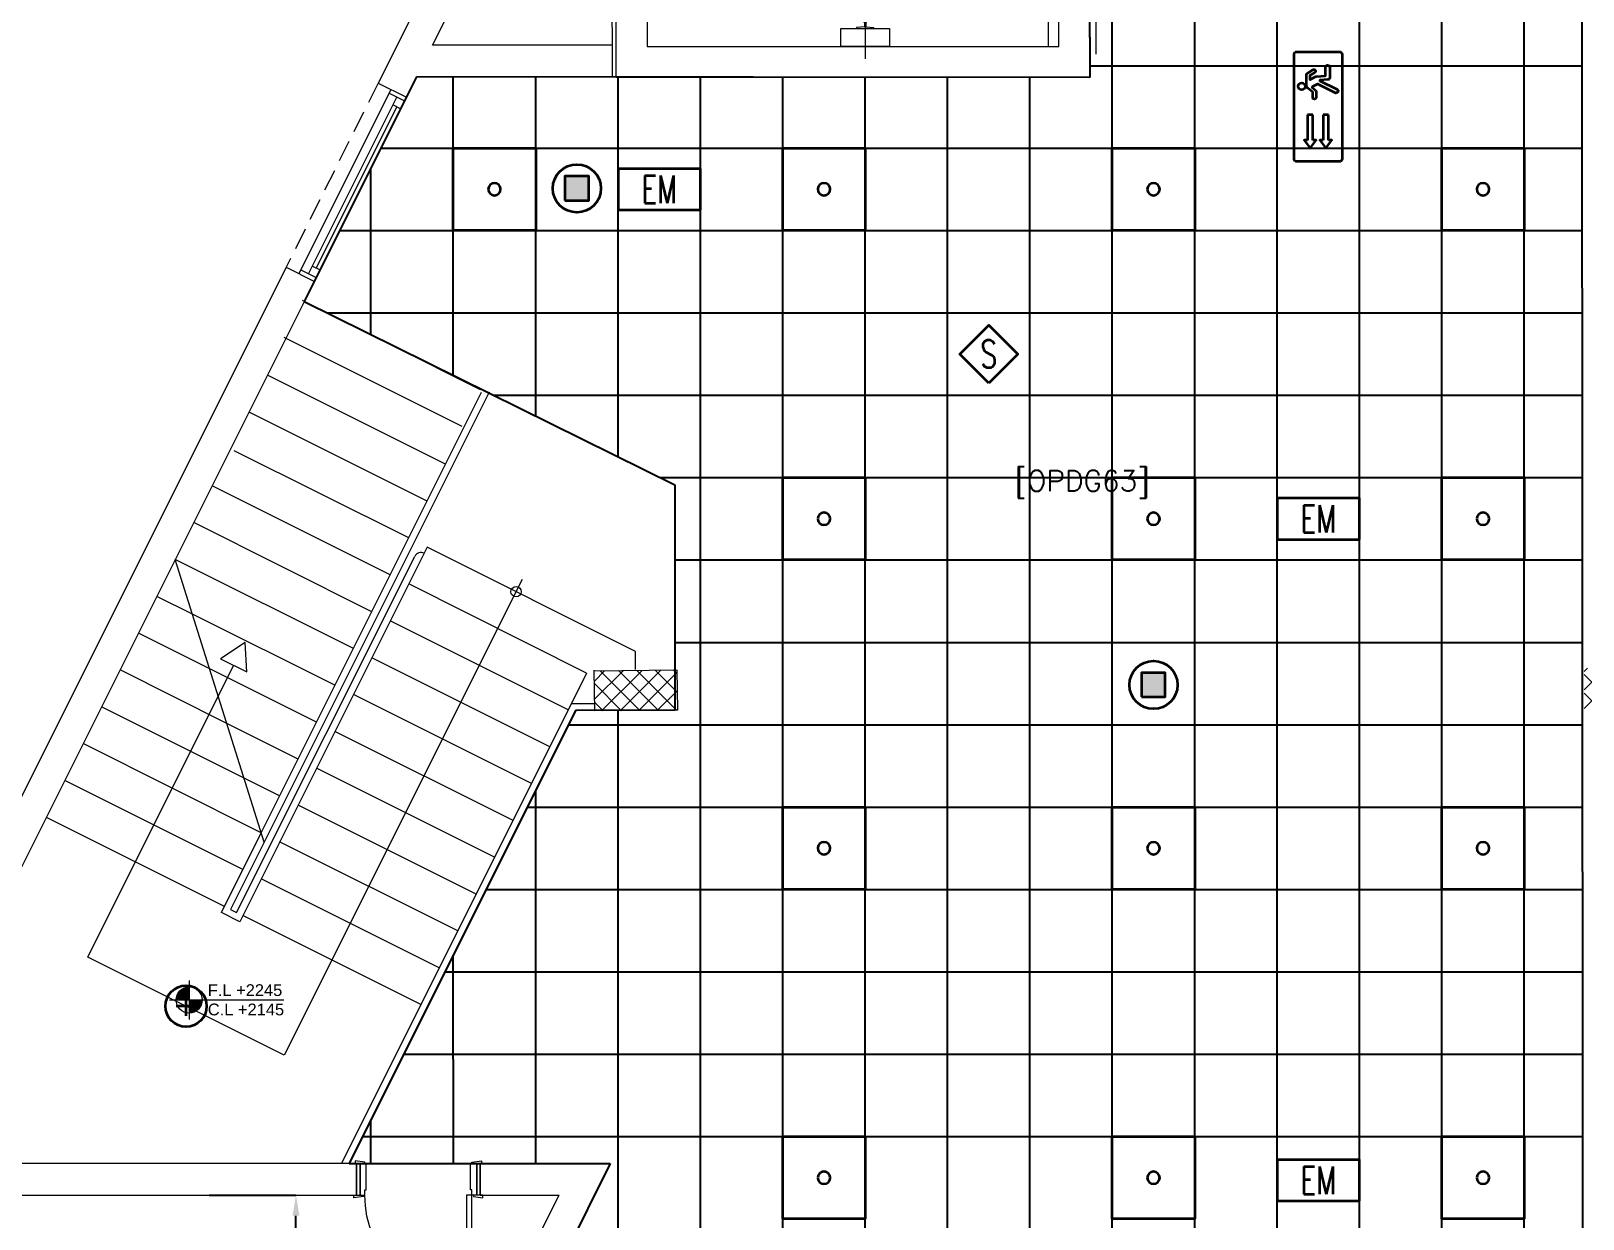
# Model space of a CAD drawing. Header units: inches. Extents: x -12418 to 57169, y -29325 to 19878.
# Drawn here: x -6076 to 5228, y -9600 to -947 of the extents above; entities that cross this region are included whole.
import ezdxf
from ezdxf.enums import TextEntityAlignment as Align

# ---------------------------------------------------------------- set-up
doc = ezdxf.new("R2010")
doc.units = ezdxf.units.IN
doc.header["$LTSCALE"] = 25
doc.header["$MEASUREMENT"] = 0
doc.header["$PDMODE"] = 3
for name, pattern in [('00-Ground Floor$0$CENTERX2', [101.6, 63.5, -12.7, 12.7, -12.7]), ('00-Ground Floor$0$DASHED', [0.75, 0.5, -0.25]), ('00-Ground Floor$0$HIDDEN', [9.525, 6.35, -3.175])]:
    doc.linetypes.add(name, pattern=pattern)
doc.layers.get('0').update_dxf_attribs({"color": 8})
doc.layers.get('Defpoints').update_dxf_attribs({"color": 8})
for name, color, linetype, lineweight in [('00-Ground Floor$0$72_EGR_BASE_TEXT', 252, 'Continuous', 5), ('00-Ground Floor$0$Aluminum', 251, 'Continuous', 5), ('00-Ground Floor$0$Axis', 251, '00-Ground Floor$0$CENTERX2', 5), ('00-Ground Floor$0$C-HYDR-CTCH', 251, 'Continuous', 5), ('00-Ground Floor$0$Cabin', 7, 'Continuous', 5), ('00-Ground Floor$0$Dims', 6, 'Continuous', 5), ('00-Ground Floor$0$Hatch', 254, 'Continuous', 5), ('00-Ground Floor$0$Notes', 1, 'Continuous', 5), ('00-Ground Floor$0$Proj', 251, 'Continuous', 5), ('00-Ground Floor$0$Structure', 251, 'Continuous', 5), ('00-Ground Floor$0$Walls', 251, 'Continuous', 5), ('00-Ground Floor$0$Wooden Joinery', 251, 'Continuous', 5), ('E-DIM', 6, 'Continuous', 18), ('E-LITE-CIRC-NUMB', 6, 'Continuous', 25), ('E-LITE-CLNG', 150, 'Continuous', 35), ('E-LITE-CLNG @ 100', 150, 'Continuous', 35), ('E-LITE-CTRL', 6, 'Continuous', 25), ('E-LITE-EXIT-CLNG @ 100', 3, 'Continuous', 35), ('E-LITE-EXIT-CTRL', 6, 'Continuous', 25), ('E-LITE-EXIT-IDEN', 6, 'Continuous', 25), ('F-ALRM-CLNG @ 100', 33, 'Continuous', 35), ('T-INTC-CLNG @ 100', 33, 'Continuous', 35), ('T-INTC-DEVC-NUMB', 2, 'Continuous', 25)]:
    doc.layers.add(name, color=color, linetype=linetype, lineweight=lineweight)
doc.layers.add('00-Ground Floor$0$False Ceiling', color=251, linetype='Continuous')
doc.styles.add('00-Ground Floor$0$SIMPLEX', font='SIMPLEX.shx', dxfattribs={"height": 150})
doc.styles.add('00-Ground Floor$0$Standard', font='arial.ttf')
doc.styles.add('DC_Simplex', font='SIMPLEX.shx', dxfattribs={"width": 0.7})
doc.styles.get("Standard").update_dxf_attribs({"font": 'arial.ttf'})
doc.dimstyles.get("Standard").update_dxf_attribs({"dimtxt": 150, "dimasz": 150, "dimexe": 0.18, "dimexo": 0.0625, "dimgap": 1, "dimtad": 1, "dimdec": 0, "dimlfac": 0.1, "dimzin": 0, "dimdsep": 46, "dimtxsty": 'Standard', "dimcen": 0.09, "dimclrd": 256, "dimclrt": 7, "dimadec": 0, "dimazin": 0, "dimtfac": 1, "dimtdec": 0, "dimtofl": 0, "dimtmove": 0, "dimatfit": 3, "dimfxl": 1, "dimtolj": 1, "dimtzin": 0, "dimarcsym": 0})

# ---------------------------------------------------------------- blocks, each defined once
blk = doc.blocks.new('00-Ground Floor$0$A$C72370EFE')
at = {"layer": '00-Ground Floor$0$Wooden Joinery'}
for p, q in [((-0.05, -0.07), (-0.05, -0.16)), ((-0.03, -0.07), (-0.03, -0.16)), ((-0.01, -0.04), (-0.02, -0.04)), ((-0.01, -0.06), (-0.02, -0.06)), ((-0.01, -0.03), (-0.01, -0.07)), ((0, -0.03), (-0.01, -0.03)), ((0, -0.07), (-0.01, -0.07)), ((0.04, -0.03), (0.05, -0.03)), ((0.04, -0.07), (0.05, -0.07)), ((0.05, -0.03), (0.05, -0.07)), ((0.05, -0.04), (0.06, -0.04)), ((0.05, -0.06), (0.06, -0.06)), ((0.07, -0.07), (0.07, -0.16)), ((0.09, -0.07), (0.09, -0.16)), ((-0.01, -0.17), (-0.02, -0.17)), ((-0.01, -0.19), (-0.02, -0.19)), ((-0.01, -0.17), (-0.01, -0.19)), ((0.05, -0.17), (0.06, -0.17)), ((0.05, -0.17), (0.05, -0.19)), ((0.05, -0.19), (0.06, -0.19))]:
    blk.add_line(p, q, dxfattribs=at)
for centre, radius, start, end in [((-0.02, -0.07), 0.03, 90, 180), ((-0.02, -0.07), 0.01, 90, 180), ((0.06, -0.07), 0.03, 0, 90), ((0.06, -0.07), 0.01, 0, 90), ((-0.02, -0.16), 0.03, 180, 270), ((-0.02, -0.16), 0.01, 180, 270), ((0.06, -0.16), 0.01, 270, 0), ((0.06, -0.16), 0.03, 270, 0)]:
    blk.add_arc(centre, radius, start, end, dxfattribs=at)
blk = doc.blocks.new('00-Ground Floor$0$A$C10787C9A')
at = {"layer": '00-Ground Floor$0$Wooden Joinery'}
for points in [[(20, 860), (10, 860), (0, 930), (20, 930)], [(250, 870), (260, 870), (270, 940), (250, 940)], [(250, 120), (1029, 120), (1029, 80), (250, 80)], [(20, 80), (10, 80), (0, 10), (20, 10)], [(250, 70), (260, 70), (270, 0), (250, 0)]]:
    blk.add_lwpolyline(points, close=True, dxfattribs=at)
for points in [[(250, 895), (20, 895), (20, 920), (250, 920), (250, 895)], [(250, 895), (250, 860), (210, 860), (210, 850), (20, 850), (20, 895), (250, 895)], [(250, 45), (250, 80), (210, 80), (210, 90), (20, 90), (20, 45), (250, 45)], [(250, 45), (20, 45), (20, 20), (250, 20), (250, 45)]]:
    blk.add_lwpolyline(points, dxfattribs=at)
blk.add_arc((250, 80), 780, 2.9397, 90, dxfattribs=at)
at = {"layer": '00-Ground Floor$0$Wooden Joinery', "xscale": 999.999999999885, "yscale": 999.999999999885, "zscale": 999.999999999885, "rotation": 269.9999999999998}
blk.add_blockref('00-Ground Floor$0$A$C72370EFE', (1029, 120), dxfattribs=at)
blk = doc.blocks.new('00-Ground Floor$0$T127-1_B')
at = {"layer": '00-Ground Floor$0$Cabin'}
for p, q in [((44.5, 8), (44.5, 4)), ((44.5, 4), (78, 4)), ((78, 4), (82, 63.5)), ((44.5, -8), (44.5, -4)), ((44.5, -4), (78, -4)), ((78, -4), (82, -63.5))]:
    blk.add_line(p, q, dxfattribs=at)
at = {"layer": '00-Ground Floor$0$Cabin', "ltscale": 5}
for points in [[(44.5, 8), (0, 8), (0, -8), (44.5, -8)], [(82, 63.5), (89, 63.5), (89, -63.5), (82, -63.5)]]:
    blk.add_lwpolyline(points, dxfattribs=at)
blk = doc.blocks.new('00-Ground Floor$0$T127-1_B__1680')
at = {"layer": '00-Ground Floor$0$Axis'}
blk.add_line((-990, 0), (990, 0), dxfattribs=at)
at = {"layer": '00-Ground Floor$0$Notes', "xscale": -1}
blk.add_blockref('00-Ground Floor$0$T127-1_B', (-840, 0), dxfattribs=at)
at = {"layer": '00-Ground Floor$0$Notes'}
blk.add_blockref('00-Ground Floor$0$T127-1_B', (840, 0), dxfattribs=at)
blk = doc.blocks.new('00-Ground Floor$0$对重支撑1')
at = {"layer": '00-Ground Floor$0$Cabin'}
blk.add_lwpolyline([(1060, 178), (929, 178), (929, -178), (1060, -178)], close=True, dxfattribs=at).dxf.unprotected_set("ltscale", 0)
blk = doc.blocks.new('00-Ground Floor$0$A$Ce9e1c4c3')
at = {"layer": '00-Ground Floor$0$False Ceiling', "color": 254, "linetype": 'Continuous'}
for p, q in [((-97000, -12797, 0), (-97000, 8603)), ((-96400, -12797, 0), (-96400, 8603)), ((-95800, -12797, 0), (-95800, 8603)), ((-95200, -12797, 0), (-95200, 8603)), ((-98200, -12797, 0), (-98200, 1324)), ((-97600, -12797, 0), (-97600, 1326)), ((-98364, -1200), (-94777, -1200)), ((-103000, -3455), (-103000, -1282)), ((-102400, -3752), (-102400, -1282)), ((-101800, -4049), (-101800, -1282)), ((-101200, -12796), (-101200, -1283)), ((-100600, -12797, 0), (-100600, -1283)), ((-100000, -12797, 0), (-100000, -1284)), ((-99400, -12797, 0), (-99400, -1284)), ((-98800, -12797, 0), (-98800, -1285)), ((-103527, -1800), (-94776, -1800)), ((-103600, -3158), (-103600, -1947)), ((-103827, -2400), (-94776, -2400)), ((-103920, -3000), (-94776, -3000)), ((-102707, -3600), (-94775, -3600)), ((-101494, -4200), (-94775, -4200)), ((-101387, -4800), (-94775, -4800)), ((-101387, -5400), (-94774, -5400)), ((-101800, -12796), (-101800, -5896)), ((-102161, -6000), (-94774, -6000)), ((-102400, -9197, 0), (-102400, -6479)), ((-102461, -6600), (-94774, -6600)), ((-102761, -7200), (-94773, -7200)), ((-102999, -9197, 0), (-103000, -7679)), ((-103061, -7800), (-94773, -7800)), ((-103361, -8400), (-94773, -8400)), ((-103600, -9197), (-103600, -8879)), ((-103661, -9000), (-94772, -9000)), ((-102161, -9000), (-94774, -9000))]:
    blk.add_line(p, q, dxfattribs=at)
at = {"layer": '00-Ground Floor$0$False Ceiling', "color": 254}
for p, q in [((-94772, -9197, 0), (-94783, 8603, 0)), ((-98374, 1323, 0), (-98364, -1285, 0)), ((-103267, -1281, 0), (-104086, -2918, 0)), ((-98364, -1285, 0), (-103267, -1281, 0)), ((-104086, -2918, 0), (-101387, -4253, 0)), ((-101387, -4253, 0), (-101387, -5893, 0)), ((-102109, -5897, 0), (-103759, -9197, 0)), ((-101387, -5893, 0), (-102109, -5897, 0)), ((-103759, -9197, 0), (-101857, -9197, 0)), ((-101857, -9197, 0), (-103657, -12797, 0)), ((-94772, -12797, 0), (-94772, -9197, 0))]:
    blk.add_line(p, q, dxfattribs=at)
blk = doc.blocks.new('00-Ground Floor')
at = {"layer": '00-Ground Floor$0$Hatch'}
h = blk.add_hatch(dxfattribs=at)
h.set_pattern_fill('ANSI37', color=256, scale=30)
h.set_pattern_definition([(45, (-1981.42, -13099.68), (-67.35192, 67.35192), []), (135, (-1981.42, -13099.68), (-67.35192, -67.35192), [])])
h.paths.add_polyline_path([(48971, 8818), (48367, 8810), (48371, 8522), (48975, 8530)])
h.paths.add_polyline_path([(41810, 8810), (41227, 8805), (41207, 8514), (41791, 8519)])
h.paths.add_polyline_path([(27434, 8803), (26834, 8799), (26829, 8506), (27428, 8510)])
h.paths.add_polyline_path([(34619, 8805), (34018, 8798), (34009, 8512), (34611, 8520)])
h.paths.add_polyline_path([(20214, 8812), (19608, 8790), (19622, 8498), (20229, 8520)])
h.paths.add_polyline_path([(13478, 8802), (12256, 8826), (12249, 8530), (13471, 8506)])
h.paths.add_polyline_path([(13492, 1602), (12277, 1586), (12263, 1294), (13478, 1309)])
h.paths.add_polyline_path([(13466, -5591), (12263, -5607), (12257, -5900), (13460, -5884)])
h.paths.add_polyline_path([(13484, -12790), (12288, -12801), (12290, -13096), (13487, -13084)])
h.paths.add_polyline_path([(5849, -12788), (5246, -12792), (5256, -13077), (5860, -13073)])
h.paths.add_polyline_path([(5834, -5590), (5237, -5588), (5237, -5889), (5834, -5891)])
h.paths.add_polyline_path([(5844, 1600), (5224, 1601), (5214, 1298), (5833, 1297)])
h.paths.add_polyline_path([(5820, 8779), (5220, 8794), (5216, 8504), (5817, 8489)])
h.paths.add_polyline_path([(-1379, 8777), (-1981, 8800), (-1980, 8512), (-1377, 8489)])
h.paths.add_polyline_path([(-1371, -5601), (-1973, -5608), (-1970, -5900), (-1368, -5893)])
h.paths.add_polyline_path([(-1354, -12796), (-1952, -12797), (-1947, -13097), (-1349, -13096)])
h.paths.add_polyline_path([(20233, -12782), (19627, -12795), (19633, -13097), (20239, -13084)])
h.paths.add_polyline_path([(20227, -5590), (19632, -5608), (19634, -5904), (20229, -5887)])
h.paths.add_polyline_path([(20218, 1618), (19619, 1610), (19623, 1310), (20222, 1318)])
h.paths.add_polyline_path([(27418, 1603), (26816, 1607), (26821, 1315), (27422, 1311)])
h.paths.add_polyline_path([(27422, -5580), (26818, -5597), (26832, -5898), (27432, -5876)])
h.paths.add_polyline_path([(27438, -12796), (26834, -12789), (26832, -13075), (27436, -13082)])
h.paths.add_polyline_path([(34637, -12785), (34039, -12800), (34048, -13100), (34646, -13085)])
h.paths.add_polyline_path([(34629, -5597), (34028, -5595), (34029, -5892), (34630, -5894)])
h.paths.add_polyline_path([(34593, 1607), (34012, 1611), (34032, 1322), (34613, 1317)])
h.paths.add_polyline_path([(41796, 1606), (41199, 1620), (41201, 1328), (41798, 1314)])
h.paths.add_polyline_path([(41797, -5593), (41229, -5600), (41231, -5894), (41799, -5887)])
h.paths.add_polyline_path([(41834, -12790), (41229, -12792), (41230, -13097), (41836, -13094)])
h.paths.add_polyline_path([(49008, -12790), (48421, -12774), (48407, -13081), (48995, -13097)])
h.paths.add_polyline_path([(48993, -5591), (48389, -5590), (48388, -5886), (48991, -5887)])
at = {"layer": '00-Ground Floor$0$Aluminum', "linetype": '00-Ground Floor$0$HIDDEN'}
for p, q in [((-3547, -1326, 0), (-4218, -2668, 0)), ((5228, -4347, 0), (5228, -3147, 0))]:
    blk.add_line(p, q, dxfattribs=at)
at = {"layer": '00-Ground Floor$0$Aluminum'}
for p, q in [((-4124, -2715, 0), (-3453, -1373, 0)), ((-4054, -2715, 0), (-3411, -1429, 0)), ((-4012, -2771, 0), (-3341, -1429, 0)), ((-3467, -1401, 0), (-3355, -1457, 0)), ((-3411, -1499, 0), (-3998, -2673, 0)), ((-3439, -1485, 0), (-3383, -1513, 0)), ((-4110, -2687, 0), (-3998, -2743, 0)), ((-4026, -2659, 0), (-3970, -2687, 0))]:
    blk.add_line(p, q, dxfattribs=at)
at = {"layer": '00-Ground Floor$0$Axis', "ltscale": 3}
blk.add_lwpolyline([(0, 1430), (0, -1150)], dxfattribs=at)
at = {"layer": '00-Ground Floor$0$C-HYDR-CTCH', "flags": 128}
for points in [[(-1853, 1610), (-1842, -1281), (1636, -1285), (1625, 1606), (-1853, 1610)], [(-1973, -5608), (-1371, -5601), (-1368, -5893), (-1970, -5900), (-1973, -5602)]]:
    blk.add_lwpolyline(points, dxfattribs=at)
at = {"layer": '00-Ground Floor$0$Cabin'}
for points in [[(1411, -815), (1411, -815), (1386, -815), (1386, -740), (1696, -790), (1696, -815), (1681, -815), (1681, -1115)], [(1335, -1060), (1335, -830)]]:
    blk.add_lwpolyline(points, dxfattribs=at)
at = {"layer": '00-Ground Floor$0$Dims'}
for p, q in [((-4924, -7862, 0), (-4924, -8148, 0)), ((-5067, -8005, 0), (-4234, -8005, 0))]:
    blk.add_line(p, q, dxfattribs=at)
at = {"layer": '00-Ground Floor$0$Dims', "const_width": 95.3, "elevation": 0}
for points in [[(-4972, -8005, -0.414214), (-4924, -7958, -1)], [(-4924, -8053, 0.414214), (-4877, -8005, 1)]]:
    blk.add_lwpolyline(points, format="xyb", dxfattribs=at)
at = {"layer": '00-Ground Floor$0$Dims'}
blk.add_circle((-4924, -8005, 0), 95.2, dxfattribs=at)
at = {"layer": '00-Ground Floor$0$Proj', "linetype": '00-Ground Floor$0$DASHED', "ltscale": 300}
for p, q in [((-2802, -3560, 0), (-4099, -2911, 0)), ((-2936, -3828, 0), (-4233, -3180, 0)), ((-3057, -4103, 0), (-4354, -3455, 0)), ((-4399, -6787, 0), (-2794, -3577, 0)), ((-3191, -4372, 0), (-4488, -3723, 0)), ((-3325, -4640, 0), (-4596, -4005, 0)), ((-3460, -4908, 0), (-4757, -4260, 0)), ((-3594, -5177, 0), (-4891, -4528, 0)), ((-3728, -5445, 0), (-5025, -4796, 0)), ((-3862, -5713, 0), (-4900, -5194, 0)), ((-3996, -5982, 0), (-4774, -5593, 0)), ((-4130, -6250, 0), (-4649, -5991, 0)), ((-4265, -6518, 0), (-4524, -6389, 0)), ((-2804, -9197, 0), (-3704, -9197, 0))]:
    blk.add_line(p, q, dxfattribs=at)
at = {"layer": '00-Ground Floor$0$Proj'}
for p, q in [((-3191, -4707, 0), (-4555, -7435, 0)), ((-4377, -6855, 0), (-5025, -4796, 0)), ((-4578, -7368, 0), (-3281, -4774, 0)), ((-4900, -5194, 0), (-5159, -5065, 0)), ((-2029, -5624, 0), (-3325, -4975, 0)), ((-2163, -5892, 0), (-3460, -5244, 0)), ((-4774, -5593, 0), (-5293, -5333, 0)), ((-2297, -6160, 0), (-3594, -5512, 0)), ((-4649, -5991, 0), (-5427, -5601, 0)), ((-2029, -5624, 0), (-3815, -9197, 0)), ((-4524, -6389, 0), (-5562, -5870, 0)), ((-2431, -6429, 0), (-3728, -5780, 0)), ((-2565, -6697, 0), (-3862, -6049, 0)), ((-4399, -6787, 0), (-5696, -6138, 0)), ((-2699, -6965, 0), (-3996, -6317, 0)), ((-4533, -7055, 0), (-5830, -6406, 0)), ((-2834, -7234, 0), (-4130, -6585, 0)), ((-4667, -7323, 0), (-5964, -6675, 0)), ((-4689, -7368, 0), (-4399, -6787, 0)), ((-4377, -6855, 0), (-4622, -7346, 0)), ((-2968, -7502, 0), (-4265, -6854, 0)), ((-3102, -7770, 0), (-4399, -7122, 0)), ((-4622, -7346, 0), (-4578, -7368, 0)), ((-4555, -7435, 0), (-4689, -7368, 0)), ((-3236, -8039, 0), (-4533, -7390, 0))]:
    blk.add_line(p, q, dxfattribs=at)
at = {"layer": '00-Ground Floor$0$Proj', "ltscale": 300, "elevation": 0}
blk.add_lwpolyline([(-2738, -3577), (-4377, -6855)], dxfattribs=at)
at = {"layer": '00-Ground Floor$0$Proj', "elevation": 0}
for points in [[(-1672, -5597), (-1672, -5467), (-3191, -4707)], [(-2498, -4942), (-4231, -8408), (-5662, -7692), (-4600, -5568)], [(-1972, -5847), (-2140, -5847)], [(-1972, -5897), (-2109, -5897), (-3759, -9197)]]:
    blk.add_lwpolyline(points, dxfattribs=at)
blk.add_lwpolyline([(-4517, -5402), (-4696, -5520), (-4504, -5616)], close=True, dxfattribs=at)
at = {"layer": '00-Ground Floor$0$Proj'}
blk.add_circle((-2543, -5031, 0), 37.5, dxfattribs=at)
blk.add_arc((-3236, -4796, 0), 50, 63.4349, 153.4349, dxfattribs=at)
at = {"layer": '00-Ground Floor$0$Structure'}
blk.add_lwpolyline([(1636, 535), (1411, 535), (1411, 1340), (-1589, 1340), (-1589, -1060), (1411, -1060), (1411, -815), (1636, -815), (1636, -1285), (-1814, -1285), (-1814, 1565)], dxfattribs=at)
at = {"layer": '00-Ground Floor$0$Walls'}
for p, q in [((-1972, 1823, 0), (-3547, -1326, 0)), ((-3152, -1051, 0), (-1853, 1548, 0)), ((-1842, -1051), (-3152, -1051, 0)), ((-3547, -1326, 0), (-3341, -1429, 0)), ((-3341, -1429, 0), (-3267, -1281, 0)), ((-1842, -1281), (-3267, -1281, 0)), ((-4218, -2668, 0), (-9432, -13097, 0)), ((-4218, -2668, 0), (-4012, -2771, 0)), ((-7225, -9197, 0), (-4012, -2771, 0)), ((-3704, -9197, 0), (-7072, -9197, 0)), ((-3704, -9427, 0), (-3704, -9197, 0)), ((-1857, -9197, 0), (-2804, -9197, 0)), ((-2804, -9427, 0), (-2804, -9197, 0)), ((-2207, -9897, 0), (-1857, -9197, 0)), ((-7072, -9427, 0), (-3704, -9427, 0)), ((-2804, -9427, 0), (-2229, -9427, 0)), ((-2413, -9794, 0), (-2229, -9427, 0))]:
    blk.add_line(p, q, dxfattribs=at)
at = {"layer": '00-Ground Floor$0$False Ceiling', "color": 254}
blk.add_blockref('00-Ground Floor$0$A$Ce9e1c4c3', (100000, 0), dxfattribs=at)
at = {"layer": '00-Ground Floor$0$Notes', "yscale": -1, "rotation": 270.0000000000001}
for name in ['00-Ground Floor$0$T127-1_B__1680', '00-Ground Floor$0$对重支撑1']:
    blk.add_blockref(name, (0, 0), dxfattribs=at)
at = {"layer": '00-Ground Floor$0$Wooden Joinery', "xscale": -1, "rotation": 90}
blk.add_blockref('00-Ground Floor$0$A$C10787C9A', (-2784, -9177, 0), dxfattribs=at)
at = {"layer": '00-Ground Floor$0$72_EGR_BASE_TEXT', "insert": (1580, -4149, 0), "char_height": 150, "attachment_point": 2, "style": '00-Ground Floor$0$SIMPLEX'}
blk.add_mtext('[OPDG63]', dxfattribs=at)
at = {"layer": '00-Ground Floor$0$Dims', "style": '00-Ground Floor$0$Standard'}
for s, p in [('F.L +2245', (-4788, -7976, 0)), ('C.L +2145', (-4788, -8117, 0))]:
    blk.add_text(s, height=85.7, dxfattribs=at).set_placement(p)
blk = doc.blocks.new('DC_LT-CL-Point')
for p, q in [((0.71, 0), (-0.71, 0)), ((0, -0.71), (0, 0.71))]:
    blk.add_line(p, q)
blk.add_circle((0, 0), 1.5)
at = {"layer": 'E-LITE-CIRC-NUMB', "style": 'DC_Simplex', "width": 0.7, "flags": 8}
blk.add_attdef('CIRCUIT', text='', height=2, rotation=360, dxfattribs=at).set_placement((-3.36, 1.5), align=Align.RIGHT)
at = {"layer": 'E-LITE-CTRL', "style": 'DC_Simplex', "width": 0.7, "flags": 8}
blk.add_attdef('CONTROL', (3.36, -3.5), '', height=2, rotation=360, dxfattribs=at)
blk = doc.blocks.new('*D394')
at = {"layer": 'Defpoints', "color": 0, "transparency": 16777216}
for p in [(-4779, -9427, 0), (-4146, -9427), (-4779, -10240, 0)]:
    blk.add_point(p, dxfattribs=at)
at = {"layer": 'E-DIM', "color": 0, "lineweight": -2, "transparency": 16777216}
for p, q in [((-4779, -9427), (-4146, -9427)), ((-4779, -10240), (-4146, -10240))]:
    blk.add_line(p, q, dxfattribs=at)
at = {"layer": 'E-DIM', "lineweight": -2, "transparency": 16777216}
blk.add_line((-4146, -10090), (-4146, -9577), dxfattribs=at)
at = {"layer": 'E-DIM', "transparency": 16777216}
for points in [[(-4171, -9577), (-4121, -9577), (-4146, -9427)], [(-4171, -10090), (-4121, -10090), (-4146, -10240)]]:
    blk.add_solid(points, dxfattribs=at)
at = {"layer": 'E-DIM', "color": 7, "transparency": 16777216, "insert": (-4224, -9834), "char_height": 150, "attachment_point": 5, "rotation": 90}
blk.add_mtext('\\A1;81', dxfattribs=at)
blk = doc.blocks.new('*U442')
blk.add_lwpolyline([(-300, 300), (-300, -300), (300, -300), (300, 300)], close=True)
blk.add_circle((0, 0), 45)
at = {"layer": 'E-LITE-CIRC-NUMB', "style": 'DC_Simplex', "width": 0.7, "flags": 8}
blk.add_attdef('CIRCUIT', text='', height=200, rotation=0, dxfattribs=at).set_placement((-474, 300), align=Align.RIGHT)
at = {"layer": 'E-LITE-CTRL', "style": 'DC_Simplex', "width": 0.7, "flags": 8}
blk.add_attdef('CONTROL', (1119, -935), '', height=200, rotation=360, dxfattribs=at)
blk = doc.blocks.new('*U430')
at = {"color": 9}
for p, q in [((1.35, -0.57), (0.95, -0.57)), ((0.95, -0.57), (0.95, -2.42)), ((1.35, -2.42), (1.35, -0.57)), ((2.49, -0.57), (2.09, -0.57)), ((2.09, -0.57), (2.09, -2.42)), ((2.49, -2.42), (2.49, -0.57))]:
    blk.add_line(p, q, dxfattribs=at)
blk.add_lwpolyline([(3.47, 3.83), (3.47, -3.77, -0.414214), (3.27, -3.97), (0.17, -3.97, -0.414214), (-0.03, -3.77), (-0.03, 3.83, -0.414214), (0.17, 4.03), (3.27, 4.03, -0.414214)], format="xyb", close=True)
blk.add_lwpolyline([(1.48, 2.52), (1.12, 2.29, 0.255575), (1.11, 2.26), (1.11, 2.04, 0.558794), (1.15, 2.02), (1.57, 2.23, -0.100171), (1.61, 2.24), (2.25, 2.28, 0.394397), (2.27, 2.31), (2.27, 2.9, -1), (2.57, 2.9), (2.57, 2.14, -0.394397), (2.44, 2), (1.87, 1.96, 0.766279), (1.86, 1.91), (3.09, 1.31, -1), (2.96, 1.04), (1.71, 1.66, 0.235619), (1.69, 1.66), (1.3, 1.47, 0.5506), (1.3, 1.42), (1.54, 1.23, -0.231482), (1.58, 1.14), (1.58, 0.69, -1), (1.34, 0.69), (1.34, 1.07, 0.231482), (1.33, 1.09), (0.97, 1.37, -0.231482), (0.87, 1.58), (0.87, 2.34, -0.255575), (0.92, 2.45), (1.35, 2.72, -1)], format="xyb", close=True, dxfattribs=at)
for points in [[(0.95, -2.42), (0.71, -2.42), (1.15, -2.99), (1.58, -2.42), (1.35, -2.42)], [(2.09, -2.42), (1.86, -2.42), (2.29, -2.99), (2.73, -2.42), (2.49, -2.42)]]:
    blk.add_lwpolyline(points, dxfattribs=at)
blk.add_circle((0.53, 1.51), 0.257, dxfattribs=at)
at = {"layer": 'E-LITE-EXIT-CTRL', "style": 'DC_Simplex', "width": 0.7, "flags": 8}
blk.add_attdef('CONTROL', (4.5, -6), '', height=2, rotation=360, dxfattribs=at)
at = {"layer": 'E-LITE-EXIT-IDEN', "style": 'DC_Simplex', "width": 0.7, "flags": 8}
blk.add_attdef('TYPE', (4.5, 0.5), '', height=2, rotation=360, dxfattribs=at)
blk = doc.blocks.new('DC_LT-CL-Emergency')
blk.add_lwpolyline([(3, -1.5), (3, 1.5), (-3, 1.5), (-3, -1.5)], close=True)
at = {"style": 'DC_Simplex', "width": 0.7}
blk.add_text('EM', height=2, rotation=360, dxfattribs=at).set_placement((0, 0), align=Align.MIDDLE_CENTER)
at = {"layer": 'E-LITE-CTRL', "style": 'DC_Simplex', "width": 0.7, "flags": 8}
blk.add_attdef('CONTROL', (4.74, -1.5), '', height=2, rotation=360, dxfattribs=at)
blk = doc.blocks.new('*U431')
blk.add_lwpolyline([(-300, 300), (-300, -300), (300, -300), (300, 300)], close=True)
blk.add_circle((0, 0), 45)
at = {"layer": 'E-LITE-CIRC-NUMB', "style": 'DC_Simplex', "width": 0.7, "flags": 8}
blk.add_attdef('CIRCUIT', text='', height=200, rotation=0, dxfattribs=at).set_placement((-474, 300), align=Align.RIGHT)
at = {"layer": 'E-LITE-CTRL', "style": 'DC_Simplex', "width": 0.7, "flags": 8}
blk.add_attdef('CONTROL', (1119, -935), '', height=200, rotation=360, dxfattribs=at)
blk = doc.blocks.new('*U432')
blk.add_lwpolyline([(-300, 300), (-300, -300), (300, -300), (300, 300)], close=True)
blk.add_circle((0, 0), 45)
at = {"layer": 'E-LITE-CIRC-NUMB', "style": 'DC_Simplex', "width": 0.7, "flags": 8}
blk.add_attdef('CIRCUIT', text='', height=200, rotation=0, dxfattribs=at).set_placement((-474, 300), align=Align.RIGHT)
at = {"layer": 'E-LITE-CTRL', "style": 'DC_Simplex', "width": 0.7, "flags": 8}
blk.add_attdef('CONTROL', (1119, -935), '', height=200, rotation=360, dxfattribs=at)
blk = doc.blocks.new('*U433')
blk.add_lwpolyline([(-300, 300), (-300, -300), (300, -300), (300, 300)], close=True)
blk.add_circle((0, 0), 45)
at = {"layer": 'E-LITE-CIRC-NUMB', "style": 'DC_Simplex', "width": 0.7, "flags": 8}
blk.add_attdef('CIRCUIT', text='', height=200, rotation=0, dxfattribs=at).set_placement((-474, 300), align=Align.RIGHT)
at = {"layer": 'E-LITE-CTRL', "style": 'DC_Simplex', "width": 0.7, "flags": 8}
blk.add_attdef('CONTROL', (1119, -935), '', height=200, rotation=360, dxfattribs=at)
blk = doc.blocks.new('*U437')
blk.add_lwpolyline([(-300, 300), (-300, -300), (300, -300), (300, 300)], close=True)
blk.add_circle((0, 0), 45)
at = {"layer": 'E-LITE-CIRC-NUMB', "style": 'DC_Simplex', "width": 0.7, "flags": 8}
blk.add_attdef('CIRCUIT', text='', height=200, rotation=0, dxfattribs=at).set_placement((-474, 300), align=Align.RIGHT)
at = {"layer": 'E-LITE-CTRL', "style": 'DC_Simplex', "width": 0.7, "flags": 8}
blk.add_attdef('CONTROL', (1119, -935), '', height=200, rotation=360, dxfattribs=at)
blk = doc.blocks.new('*U438')
blk.add_lwpolyline([(-300, 300), (-300, -300), (300, -300), (300, 300)], close=True)
blk.add_circle((0, 0), 45)
at = {"layer": 'E-LITE-CIRC-NUMB', "style": 'DC_Simplex', "width": 0.7, "flags": 8}
blk.add_attdef('CIRCUIT', text='', height=200, rotation=0, dxfattribs=at).set_placement((-474, 300), align=Align.RIGHT)
at = {"layer": 'E-LITE-CTRL', "style": 'DC_Simplex', "width": 0.7, "flags": 8}
blk.add_attdef('CONTROL', (1119, -935), '', height=200, rotation=360, dxfattribs=at)
blk = doc.blocks.new('*U439')
blk.add_lwpolyline([(-300, 300), (-300, -300), (300, -300), (300, 300)], close=True)
blk.add_circle((0, 0), 45)
at = {"layer": 'E-LITE-CIRC-NUMB', "style": 'DC_Simplex', "width": 0.7, "flags": 8}
blk.add_attdef('CIRCUIT', text='', height=200, rotation=0, dxfattribs=at).set_placement((-474, 300), align=Align.RIGHT)
at = {"layer": 'E-LITE-CTRL', "style": 'DC_Simplex', "width": 0.7, "flags": 8}
blk.add_attdef('CONTROL', (1119, -935), '', height=200, rotation=360, dxfattribs=at)
blk = doc.blocks.new('*U440')
blk.add_lwpolyline([(-300, 300), (-300, -300), (300, -300), (300, 300)], close=True)
blk.add_circle((0, 0), 45)
at = {"layer": 'E-LITE-CIRC-NUMB', "style": 'DC_Simplex', "width": 0.7, "flags": 8}
blk.add_attdef('CIRCUIT', text='', height=200, rotation=0, dxfattribs=at).set_placement((-474, 300), align=Align.RIGHT)
at = {"layer": 'E-LITE-CTRL', "style": 'DC_Simplex', "width": 0.7, "flags": 8}
blk.add_attdef('CONTROL', (1119, -935), '', height=200, rotation=360, dxfattribs=at)
blk = doc.blocks.new('*U441')
blk.add_lwpolyline([(-300, 300), (-300, -300), (300, -300), (300, 300)], close=True)
blk.add_circle((0, 0), 45)
at = {"layer": 'E-LITE-CIRC-NUMB', "style": 'DC_Simplex', "width": 0.7, "flags": 8}
blk.add_attdef('CIRCUIT', text='', height=200, rotation=0, dxfattribs=at).set_placement((-474, 300), align=Align.RIGHT)
at = {"layer": 'E-LITE-CTRL', "style": 'DC_Simplex', "width": 0.7, "flags": 8}
blk.add_attdef('CONTROL', (1119, -935), '', height=200, rotation=360, dxfattribs=at)
blk = doc.blocks.new('*U435')
blk.add_lwpolyline([(-300, 300), (-300, -300), (300, -300), (300, 300)], close=True)
blk.add_circle((0, 0), 45)
at = {"layer": 'E-LITE-CIRC-NUMB', "style": 'DC_Simplex', "width": 0.7, "flags": 8}
blk.add_attdef('CIRCUIT', text='', height=200, rotation=0, dxfattribs=at).set_placement((-474, 300), align=Align.RIGHT)
at = {"layer": 'E-LITE-CTRL', "style": 'DC_Simplex', "width": 0.7, "flags": 8}
blk.add_attdef('CONTROL', (1119, -935), '', height=200, rotation=360, dxfattribs=at)
blk = doc.blocks.new('*U425')
blk.add_lwpolyline([(-300, 300), (-300, -300), (300, -300), (300, 300)], close=True)
blk.add_circle((0, 0), 45)
at = {"layer": 'E-LITE-CIRC-NUMB', "style": 'DC_Simplex', "width": 0.7, "flags": 8}
blk.add_attdef('CIRCUIT', text='', height=200, rotation=0, dxfattribs=at).set_placement((-474, 300), align=Align.RIGHT)
at = {"layer": 'E-LITE-CTRL', "style": 'DC_Simplex', "width": 0.7, "flags": 8}
blk.add_attdef('CONTROL', (1119, -935), '', height=200, rotation=360, dxfattribs=at)
blk = doc.blocks.new('*U426')
blk.add_lwpolyline([(-300, 300), (-300, -300), (300, -300), (300, 300)], close=True)
blk.add_circle((0, 0), 45)
at = {"layer": 'E-LITE-CIRC-NUMB', "style": 'DC_Simplex', "width": 0.7, "flags": 8}
blk.add_attdef('CIRCUIT', text='', height=200, rotation=0, dxfattribs=at).set_placement((-474, 300), align=Align.RIGHT)
at = {"layer": 'E-LITE-CTRL', "style": 'DC_Simplex', "width": 0.7, "flags": 8}
blk.add_attdef('CONTROL', (1119, -935), '', height=200, rotation=360, dxfattribs=at)
blk = doc.blocks.new('*U427')
blk.add_lwpolyline([(-300, 300), (-300, -300), (300, -300), (300, 300)], close=True)
blk.add_circle((0, 0), 45)
at = {"layer": 'E-LITE-CIRC-NUMB', "style": 'DC_Simplex', "width": 0.7, "flags": 8}
blk.add_attdef('CIRCUIT', text='', height=200, rotation=0, dxfattribs=at).set_placement((-474, 300), align=Align.RIGHT)
at = {"layer": 'E-LITE-CTRL', "style": 'DC_Simplex', "width": 0.7, "flags": 8}
blk.add_attdef('CONTROL', (1119, -935), '', height=200, rotation=360, dxfattribs=at)
blk = doc.blocks.new('A$C5CF53093')
blk.add_lwpolyline([(0, -212), (-212, 0), (0, 212), (212, 0)], close=True)
blk = doc.blocks.new('*U443')
at = {"xscale": 0.01, "yscale": 0.01, "zscale": 0.01}
blk.add_blockref('A$C5CF53093', (0.01, -0.01), dxfattribs=at)
at = {"color": 6, "style": 'DC_Simplex', "width": 0.7, "flags": 8}
blk.add_attdef('TYPE', text='', height=2, rotation=360, dxfattribs=at).set_placement((0, 0), align=Align.MIDDLE_CENTER)
blk = doc.blocks.new('DC_PA-CL-Speaker')
blk.add_hatch(color=256).paths.add_polyline_path([(-0.88, -0.87), (0.86, -0.87), (0.86, 0.88), (-0.88, 0.88)])
blk.add_lwpolyline([(-0.88, -0.87), (0.86, -0.87), (0.86, 0.88), (-0.88, 0.88)], close=True)
blk.add_circle((0, 0), 1.75)
at = {"layer": 'T-INTC-DEVC-NUMB', "style": 'DC_Simplex', "width": 0.7}
blk.add_attdef('DC_CONTROL', (3.36, 2.47), '', height=2, rotation=360, dxfattribs=at)

msp = doc.modelspace()

# ---------------------------------------------------------------- block references
msp.add_blockref('00-Ground Floor', (0, 0))
at = {"layer": 'E-LITE-CLNG', "xscale": -1}
for name, p in [('*U431', (-2700, -2100)), ('*U442', (-300, -2100)), ('*U435', (2100, -2100)), ('*U432', (4500, -2100)), ('*U438', (-300, -4500)), ('*U437', (2100, -4500)), ('*U433', (4500, -4500)), ('*U439', (-300, -6900)), ('*U440', (2100, -6900)), ('*U441', (4500, -6900)), ('*U427', (-300, -9300)), ('*U425', (2100, -9300)), ('*U426', (4500, -9300))]:
    msp.add_blockref(name, p, dxfattribs=at)
at = {"layer": 'E-LITE-CLNG @ 100'}
for name, p, xscale, yscale, zscale in [('DC_LT-CL-Emergency', (-1500, -2100), 100, 100, 100), ('DC_LT-CL-Emergency', (3300, -4500), 100, 100, 100), ('DC_LT-CL-Point', (-4946.6, -8050, 0), 99.99999999999999, 99.99999999999999, 99.99999999999999), ('DC_LT-CL-Emergency', (3300, -9318.2, 0), 100, 100, 100)]:
    msp.add_blockref(name, p, dxfattribs=dict(at, xscale=xscale, yscale=yscale, zscale=zscale))
at = {"layer": 'E-LITE-EXIT-CLNG @ 100', "xscale": 100, "yscale": 100, "zscale": 100}
msp.add_blockref('*U430', (3126.4, -1501.4), dxfattribs=at)
at = {"layer": 'F-ALRM-CLNG @ 100', "xscale": 100, "yscale": 100, "zscale": 100}
msp.add_blockref('*U443', (900, -3300), dxfattribs=at).add_auto_attribs({'TYPE': 'S'})
at = {"layer": 'T-INTC-CLNG @ 100', "xscale": 100, "yscale": 100, "zscale": 100}
for p in [(-2100, -2093.7), (2100, -5710.1)]:
    msp.add_blockref('DC_PA-CL-Speaker', p, dxfattribs=at)

# ---------------------------------------------------------------- dimensions: what is measured, and where the dimension line sits
at = {"layer": 'E-DIM'}
dim = msp.add_linear_dim(base=(-4146.1, -9427.4), p1=(-4778.7, -10239.9, 0), p2=(-4778.7, -9427.4, 0), angle=90, dimstyle='Standard', dxfattribs=at)
dim.commit()
dim.dimension.update_dxf_attribs({"geometry": '*D394', "text_midpoint": (-4223.7, -9833.7)})

doc.saveas('drawing.dxf')
